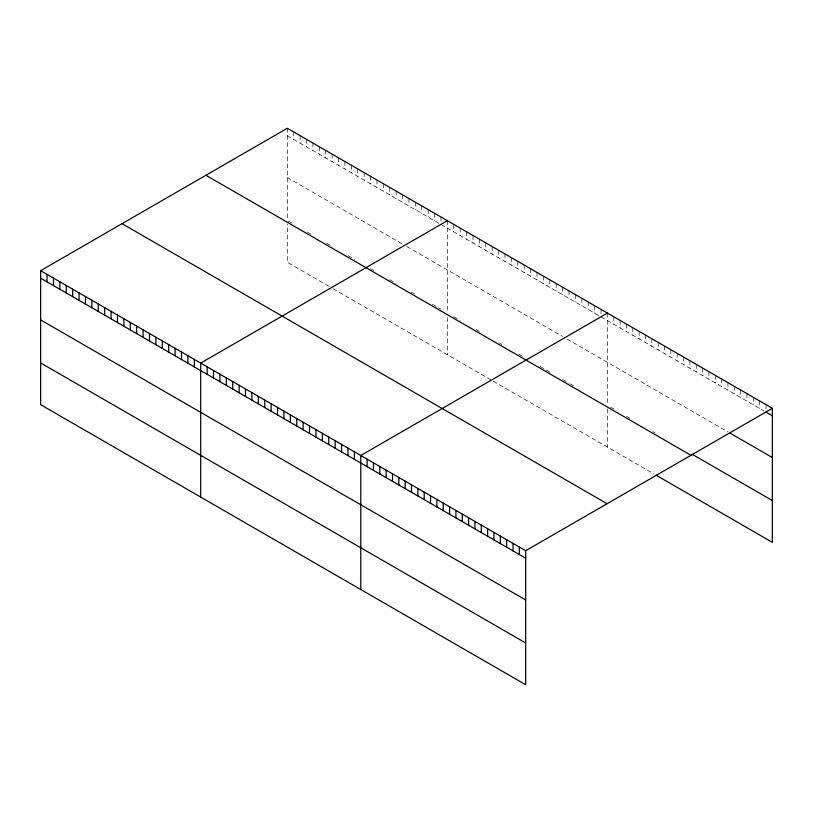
<?xml version="1.0" encoding="UTF-8"?>
<svg xmlns="http://www.w3.org/2000/svg" width="813" height="813" viewBox="0 0 813 813"><rect width="100%" height="100%" fill="white"/><g stroke="black" fill="none" stroke-linecap="round" stroke-linejoin="round"><path stroke-width="0.61" stroke-dasharray="4.07 3.05" d="M287.314 135.771L439.904 223.86M440.971 224.479L599.964 316.277M601.031 316.887L763.895 410.921M287.314 177.519L402.557 244.052M406.825 246.522L562.616 336.46M566.885 338.93L727.95 431.916M288.381 221.146L292.65 223.616M307.588 232.244L311.857 234.703M326.796 243.331L332.131 246.41M348.137 255.648L354.539 259.347M370.545 268.585L373.746 270.434M389.752 279.672L396.155 283.371M411.093 291.999L415.362 294.458M432.435 304.316L440.971 309.245M453.776 316.643L460.178 320.342M476.184 329.58L479.385 331.43M499.66 343.137L501.794 344.366M518.867 354.224L523.135 356.683M540.208 366.541L549.812 372.09M562.616 379.478L569.019 383.177M570.086 383.797L575.421 386.876M610.614 407.191L613.785 409.02M626.467 416.337L630.695 418.786M652.89 431.601L655.004 432.821M328.93 286.308L287.314 262.284L287.314 224.012M333.198 288.778L492.19 380.575M493.257 381.185L653.947 473.959M766.009 404.64L766.009 410.89M759.667 400.982L759.667 408.472M753.326 397.323L753.326 404.813M746.974 393.655L746.974 401.155M740.633 389.996L740.633 397.486M734.291 386.338L734.291 393.827M727.95 382.669L727.95 390.169M721.609 379.01L721.609 386.5M715.267 375.352L715.267 382.842M708.926 371.683L708.926 379.183M702.584 368.025L702.584 375.515M696.233 364.366L696.233 371.856M689.891 360.698L689.891 368.198M683.55 357.039L683.55 364.529M677.209 353.37L677.209 360.87M670.867 349.712L670.867 357.212M664.526 346.053L664.526 353.543M658.184 342.385L658.184 349.885M651.833 338.726L651.833 346.226M645.492 335.068L645.492 342.558M639.15 331.399L639.15 338.899M632.809 327.741L632.809 335.241M626.467 324.082L626.467 331.572M620.126 320.413L620.126 327.913M613.785 316.755L613.785 324.255M607.433 313.096L607.433 404.163M607.433 408.837L607.433 447.109M601.031 309.397L601.031 315.647M594.628 305.698L594.628 313.198M588.226 302.009L588.226 309.499M581.823 298.31L581.823 305.8M575.421 294.611L575.421 302.111M569.019 290.912L569.019 298.412M562.616 287.223L562.616 294.713M556.214 283.524L556.214 291.013M549.812 279.824L549.812 287.324M543.409 276.125L543.409 283.625M537.007 272.436L537.007 279.926M530.604 268.737L530.604 276.227M524.202 265.038L524.202 272.538M517.8 261.339L517.8 268.839M511.397 257.65L511.397 265.14M504.995 253.951L504.995 261.44M498.593 250.252L498.593 257.751M492.19 246.563L492.19 254.052M485.788 242.863L485.788 250.353M479.385 239.164L479.385 246.664M472.983 235.465L472.983 242.965M466.581 231.776L466.581 239.266M460.178 228.077L460.178 235.567M453.776 224.378L453.776 231.878M447.374 220.679L447.374 312.944M447.374 317.588L447.374 354.692M440.971 216.99L440.971 221.979M434.569 213.291L434.569 220.78M428.166 209.591L428.166 217.091M421.764 205.892L421.764 213.392M415.362 202.203L415.362 209.693M408.959 198.504L408.959 205.994M402.557 194.805L402.557 202.305M396.155 191.116L396.155 198.606M389.752 187.417L389.752 194.907M383.35 183.718L383.35 191.218M376.947 180.019L376.947 187.518M370.545 176.33L370.545 183.819M364.143 172.63L364.143 180.12M357.74 168.931L357.74 176.431M351.338 165.232L351.338 172.732M344.936 161.543L344.936 169.033M338.533 157.844L338.533 165.334M332.131 154.145L332.131 161.645M325.728 150.446L325.728 157.946M319.326 146.757L319.326 154.246M312.924 143.058L312.924 150.547M306.521 139.358L306.521 146.858M300.119 135.669L300.119 143.159M293.717 131.97L293.717 139.46M287.314 128.271L287.314 220.536"/><path stroke-width="1.22" d="M40.65 270.678L525.686 550.716L525.686 684.729L40.65 404.691L40.65 270.678L287.314 128.271L772.35 408.309L772.35 542.322L656.071 475.178M447.374 220.679L200.709 363.096L200.709 497.109M607.433 313.096L360.779 455.504L360.779 589.516M525.686 550.716L772.35 408.309M766.009 412.14L772.35 415.799M730.064 433.136L772.35 457.546M692.005 454.182L772.35 500.564M205.913 175.262L690.948 455.3M122.052 223.687L607.087 503.725M40.65 278.178L525.686 558.206M40.65 319.926L525.686 599.964M40.65 362.944L525.686 642.981M519.344 547.058L519.344 554.547M513.003 543.389L513.003 550.889M506.662 539.73L506.662 547.22M500.32 536.072L500.32 543.562M493.969 532.403L493.969 539.903M487.627 528.745L487.627 536.234M481.286 525.086L481.286 532.576M474.944 521.418L474.944 528.917M468.603 517.759L468.603 525.249M462.262 514.09L462.262 521.59M455.92 510.432L455.92 517.932M449.569 506.773L449.569 514.263M443.227 503.105L443.227 510.605M436.886 499.446L436.886 506.946M430.544 495.788L430.544 503.277M424.203 492.119L424.203 499.619M417.862 488.461L417.862 495.96M411.52 484.802L411.52 492.292M405.169 481.133L405.169 488.633M398.827 477.475L398.827 484.975M392.486 473.816L392.486 481.306M386.145 470.148L386.145 477.648M379.803 466.489L379.803 473.979M373.462 462.831L373.462 470.321M367.12 459.162L367.12 466.662M354.366 451.804L354.366 459.304M347.964 448.115L347.964 455.605M341.562 444.416L341.562 451.906M335.159 440.717L335.159 448.217M328.757 437.018L328.757 444.518M322.355 433.329L322.355 440.819M315.952 429.63L315.952 437.12M309.55 425.931L309.55 433.431M303.147 422.232L303.147 429.731M296.745 418.543L296.745 426.032M290.343 414.843L290.343 422.333M283.94 411.144L283.94 418.644M277.538 407.445L277.538 414.945M271.136 403.756L271.136 411.246M264.733 400.057L264.733 407.547M258.331 396.358L258.331 403.858M251.928 392.669L251.928 400.159M245.526 388.97L245.526 396.459M239.124 385.271L239.124 392.77M232.721 381.571L232.721 389.071M226.319 377.882L226.319 385.372M219.917 374.183L219.917 381.673M213.514 370.484L213.514 377.984M207.112 366.785L207.112 374.285M194.307 359.397L194.307 366.887M187.905 355.698L187.905 363.198M181.502 351.999L181.502 359.498M175.1 348.31L175.1 355.799M168.698 344.61L168.698 352.1M162.295 340.911L162.295 348.411M155.893 337.222L155.893 344.712M149.49 333.523L149.49 341.013M143.088 329.824L143.088 337.324M136.686 326.125L136.686 333.625M130.283 322.436L130.283 329.926M123.881 318.737L123.881 326.226M117.479 315.038L117.479 322.537M111.076 311.338L111.076 318.838M104.674 307.649L104.674 315.139M98.271 303.95L98.271 311.44M91.869 300.251L91.869 307.751M85.467 296.562L85.467 304.052M79.064 292.863L79.064 300.353M72.662 289.164L72.662 296.654M66.26 285.465L66.26 292.965M59.857 281.776L59.857 289.265M53.455 278.076L53.455 285.566M47.052 274.377L47.052 281.877"/></g></svg>
